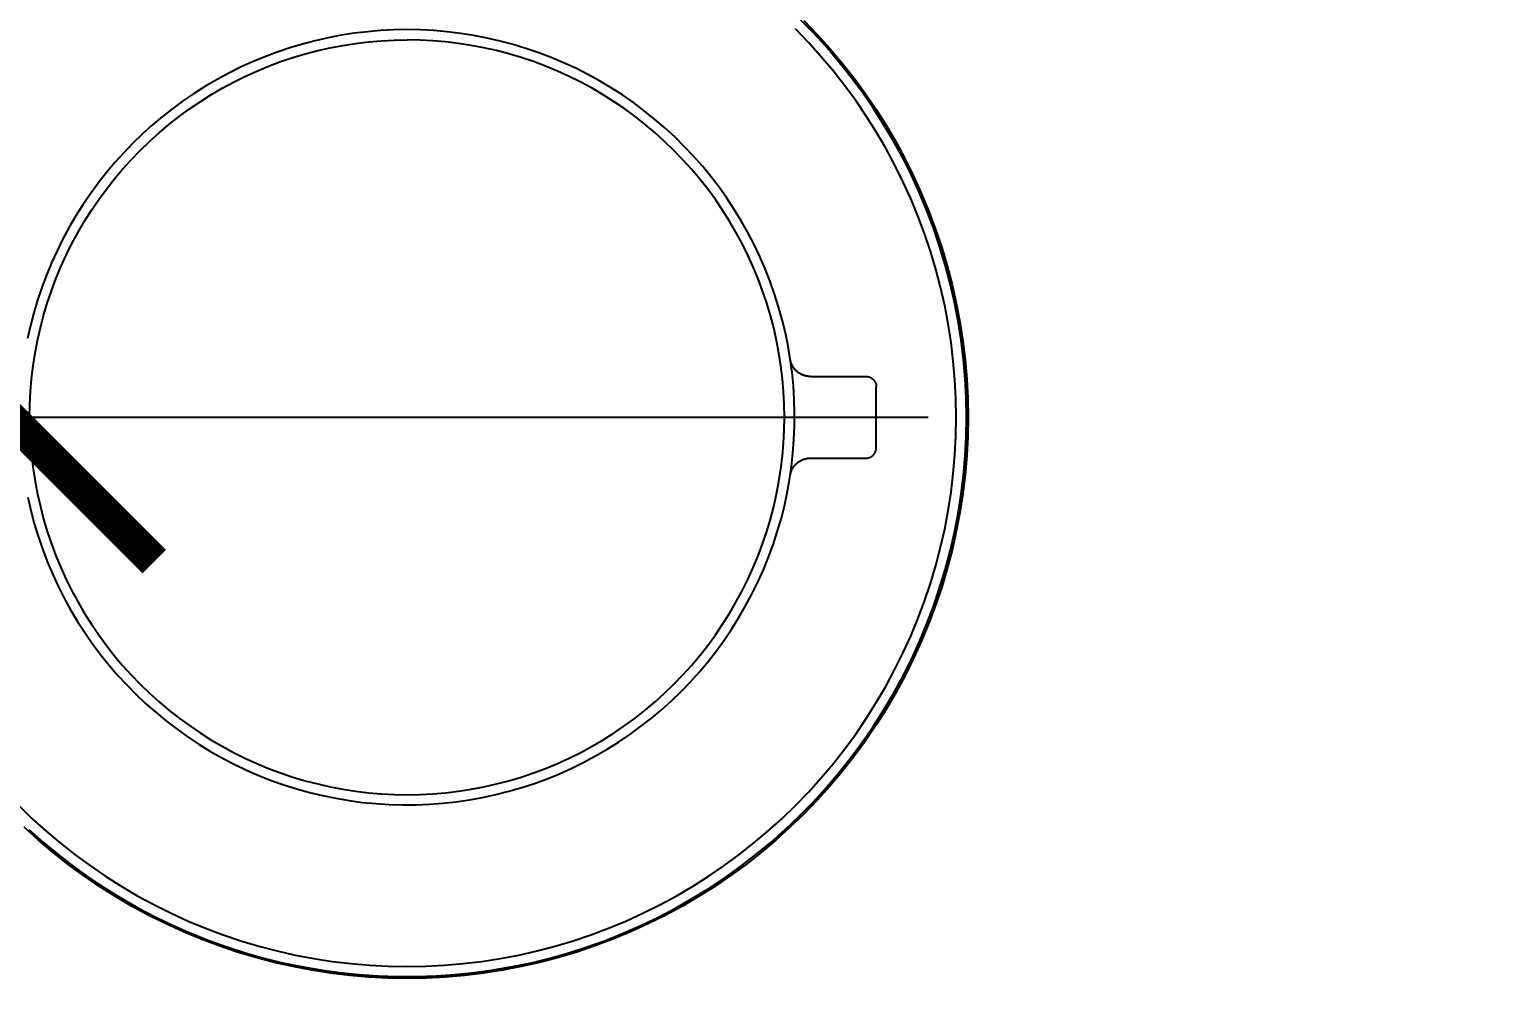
# Model space of a CAD drawing. Header units: metres. Extents: x 198 to 412, y -54 to 17.
# Drawn here: x 260.4903 to 260.5621, y 6.6057 to 6.6536 of the extents above; entities that cross this region are included whole.
import ezdxf

# ---------------------------------------------------------------- set-up
doc = ezdxf.new("R2010")
doc.units = ezdxf.units.M
doc.header["$LTSCALE"] = 10
for name, color, linetype in [('01', 1, 'Continuous'), ('25-TXT', 2, 'Continuous'), ('TCOTA', 1, 'Continuous')]:
    doc.layers.add(name, color=color, linetype=linetype)
doc.styles.add('ARIAL', font='arial.ttf')
doc.dimstyles.new('ST-COTA-25', dxfattribs={"dimscale": 0.25, "dimtxt": 0.18, "dimasz": 0.1, "dimexe": 0.18, "dimexo": 0.0625, "dimgap": 0.09, "dimtad": 1, "dimzin": 4, "dimdsep": 46, "dimtxsty": 'ARIAL', "dimblk1": 'COTA_N', "dimblk2": 'COTA_N', "dimsah": 1, "dimcen": 0.09, "dimclrd": 8, "dimclre": 8, "dimclrt": 1, "dimadec": 0, "dimazin": 0, "dimtfac": 1, "dimtix": 1, "dimtmove": 0, "dimatfit": 3, "dimldrblk": 'COTA_N', "dimfxl": 0.18, "dimtolj": 1, "dimtzin": 0, "dimarcsym": 0})

# ---------------------------------------------------------------- blocks, each defined once
blk = doc.blocks.new('juego de ducha california')
for p, q in [((493.353741, 11757.571309, 0), (493.353096, 11757.571231, 0)), ((493.354387, 11757.571364, 0), (493.353741, 11757.571309, 0)), ((493.355035, 11757.571397, 0), (493.354387, 11757.571364, 0)), ((493.355684, 11757.571408, 0), (493.355035, 11757.571397, 0)), ((493.356342, 11757.571397, 0), (493.355684, 11757.571408, 0)), ((493.356999, 11757.571363, 0), (493.356342, 11757.571397, 0)), ((493.357655, 11757.571306, 0), (493.356999, 11757.571363, 0)), ((493.358309, 11757.571226, 0), (493.357655, 11757.571306, 0)), ((493.375358, 11757.570782, 0), (493.374719, 11757.571443, 0)), ((493.375568, 11757.571288, 0), (493.374904, 11757.571963, 0)), ((493.375129, 11757.571854, 0), (493.375782, 11757.571178, 0)), ((493.376208, 11757.570591, 0), (493.375568, 11757.571288, 0)), ((493.350557, 11757.570704, 0), (493.349936, 11757.570518, 0)), ((493.351185, 11757.570868, 0), (493.350557, 11757.570704, 0)), ((493.351818, 11757.571011, 0), (493.351185, 11757.570868, 0)), ((493.352455, 11757.571132, 0), (493.351818, 11757.571011, 0)), ((493.35192, 11757.570521, 0), (493.35254, 11757.570639, 0)), ((493.353096, 11757.571231, 0), (493.352455, 11757.571132, 0)), ((493.35254, 11757.570639, 0), (493.353165, 11757.570736, 0)), ((493.353165, 11757.570736, 0), (493.353792, 11757.570811, 0)), ((493.353792, 11757.570811, 0), (493.354421, 11757.570865, 0)), ((493.354421, 11757.570865, 0), (493.355052, 11757.570897, 0)), ((493.355052, 11757.570897, 0), (493.355684, 11757.570908, 0)), ((493.356315, 11757.570897, 0), (493.355684, 11757.570908, 0)), ((493.356946, 11757.570865, 0), (493.356315, 11757.570897, 0)), ((493.357576, 11757.570811, 0), (493.356946, 11757.570865, 0)), ((493.358203, 11757.570736, 0), (493.357576, 11757.570811, 0)), ((493.358827, 11757.570639, 0), (493.358203, 11757.570736, 0)), ((493.358959, 11757.571124, 0), (493.358309, 11757.571226, 0)), ((493.359448, 11757.570521, 0), (493.358827, 11757.570639, 0)), ((493.359605, 11757.570999, 0), (493.358959, 11757.571124, 0)), ((493.360247, 11757.570852, 0), (493.359605, 11757.570999, 0)), ((493.360883, 11757.570683, 0), (493.360247, 11757.570852, 0)), ((493.361513, 11757.570492, 0), (493.360883, 11757.570683, 0)), ((493.375973, 11757.5701, 0), (493.375358, 11757.570782, 0)), ((493.375782, 11757.571178, 0), (493.376411, 11757.570481, 0)), ((493.376823, 11757.569872, 0), (493.376208, 11757.570591, 0)), ((493.348713, 11757.570083, 0), (493.348114, 11757.569835, 0)), ((493.349321, 11757.570311, 0), (493.348713, 11757.570083, 0)), ((493.348897, 11757.569618, 0), (493.349488, 11757.56984, 0)), ((493.349936, 11757.570518, 0), (493.349321, 11757.570311, 0)), ((493.349488, 11757.56984, 0), (493.350087, 11757.570041, 0)), ((493.350087, 11757.570041, 0), (493.350692, 11757.570222, 0)), ((493.350692, 11757.570222, 0), (493.351303, 11757.570382, 0)), ((493.351303, 11757.570382, 0), (493.35192, 11757.570521, 0)), ((493.360064, 11757.570382, 0), (493.359448, 11757.570521, 0)), ((493.360675, 11757.570222, 0), (493.360064, 11757.570382, 0)), ((493.36128, 11757.570041, 0), (493.360675, 11757.570222, 0)), ((493.361879, 11757.56984, 0), (493.36128, 11757.570041, 0)), ((493.362136, 11757.570279, 0), (493.361513, 11757.570492, 0)), ((493.36247, 11757.569618, 0), (493.361879, 11757.56984, 0)), ((493.362751, 11757.570045, 0), (493.362136, 11757.570279, 0)), ((493.363358, 11757.569789, 0), (493.362751, 11757.570045, 0)), ((493.376566, 11757.569397, 0), (493.375973, 11757.5701, 0)), ((493.376411, 11757.570481, 0), (493.377016, 11757.569763, 0)), ((493.377413, 11757.569131, 0), (493.376823, 11757.569872, 0)), ((493.346942, 11757.569278, 0), (493.346372, 11757.56897, 0)), ((493.347523, 11757.569567, 0), (493.346942, 11757.569278, 0)), ((493.348114, 11757.569835, 0), (493.347523, 11757.569567, 0)), ((493.347738, 11757.569115, 0), (493.348313, 11757.569377, 0)), ((493.348313, 11757.569377, 0), (493.348897, 11757.569618, 0)), ((493.363054, 11757.569377, 0), (493.36247, 11757.569618, 0)), ((493.363629, 11757.569115, 0), (493.363054, 11757.569377, 0)), ((493.363956, 11757.569513, 0), (493.363358, 11757.569789, 0)), ((493.364543, 11757.569216, 0), (493.363956, 11757.569513, 0)), ((493.36512, 11757.568899, 0), (493.364543, 11757.569216, 0)), ((493.377133, 11757.568674, 0), (493.376566, 11757.569397, 0)), ((493.377016, 11757.569763, 0), (493.377596, 11757.569025, 0)), ((493.377977, 11757.568371, 0), (493.377413, 11757.569131, 0)), ((493.345812, 11757.568642, 0), (493.345263, 11757.568296, 0)), ((493.346372, 11757.56897, 0), (493.345812, 11757.568642, 0)), ((493.346071, 11757.568215, 0), (493.346617, 11757.568534, 0)), ((493.346617, 11757.568534, 0), (493.347172, 11757.568834, 0)), ((493.347172, 11757.568834, 0), (493.347738, 11757.569115, 0)), ((493.364195, 11757.568834, 0), (493.363629, 11757.569115, 0)), ((493.364751, 11757.568534, 0), (493.364195, 11757.568834, 0)), ((493.365296, 11757.568215, 0), (493.364751, 11757.568534, 0)), ((493.365686, 11757.568562, 0), (493.36512, 11757.568899, 0)), ((493.366239, 11757.568206, 0), (493.365686, 11757.568562, 0)), ((493.377676, 11757.567932, 0), (493.377133, 11757.568674, 0)), ((493.377596, 11757.569025, 0), (493.37815, 11757.568267, 0)), ((493.344727, 11757.567931, 0), (493.344203, 11757.567547, 0)), ((493.345263, 11757.568296, 0), (493.344727, 11757.567931, 0)), ((493.345015, 11757.567522, 0), (493.345537, 11757.567878, 0)), ((493.345537, 11757.567878, 0), (493.346071, 11757.568215, 0)), ((493.36583, 11757.567878, 0), (493.365296, 11757.568215, 0)), ((493.366352, 11757.567522, 0), (493.36583, 11757.567878, 0)), ((493.36678, 11757.567831, 0), (493.366239, 11757.568206, 0)), ((493.367308, 11757.567437, 0), (493.36678, 11757.567831, 0)), ((493.378193, 11757.567172, 0), (493.377676, 11757.567932, 0)), ((493.378515, 11757.567592, 0), (493.377977, 11757.568371, 0)), ((493.37815, 11757.568267, 0), (493.378679, 11757.567491, 0)), ((493.343693, 11757.567147, 0), (493.343197, 11757.566729, 0)), ((493.344203, 11757.567547, 0), (493.343693, 11757.567147, 0)), ((493.344009, 11757.566759, 0), (493.344505, 11757.567149, 0)), ((493.344505, 11757.567149, 0), (493.345015, 11757.567522, 0)), ((493.366862, 11757.567149, 0), (493.366352, 11757.567522, 0)), ((493.367359, 11757.566759, 0), (493.366862, 11757.567149, 0)), ((493.367822, 11757.567025, 0), (493.367308, 11757.567437, 0)), ((493.368321, 11757.566596, 0), (493.367822, 11757.567025, 0)), ((493.378684, 11757.566395, 0), (493.378193, 11757.567172, 0)), ((493.379026, 11757.566795, 0), (493.378515, 11757.567592, 0)), ((493.378679, 11757.567491, 0), (493.37918, 11757.566697, 0)), ((493.342715, 11757.566294, 0), (493.342249, 11757.565843, 0)), ((493.343197, 11757.566729, 0), (493.342715, 11757.566294, 0)), ((493.343056, 11757.565929, 0), (493.343525, 11757.566352, 0)), ((493.343525, 11757.566352, 0), (493.344009, 11757.566759, 0)), ((493.367842, 11757.566352, 0), (493.367359, 11757.566759, 0)), ((493.368311, 11757.565929, 0), (493.367842, 11757.566352, 0)), ((493.368805, 11757.56615, 0), (493.368321, 11757.566596, 0)), ((493.379148, 11757.565602, 0), (493.378684, 11757.566395, 0)), ((493.379508, 11757.565981, 0), (493.379026, 11757.566795, 0)), ((493.37918, 11757.566697, 0), (493.379654, 11757.565886, 0)), ((493.342249, 11757.565843, 0), (493.341798, 11757.565377, 0)), ((493.342602, 11757.56549, 0), (493.343056, 11757.565929, 0)), ((493.368765, 11757.56549, 0), (493.368311, 11757.565929, 0)), ((493.369273, 11757.565687, 0), (493.368805, 11757.56615, 0)), ((493.369725, 11757.565208, 0), (493.369273, 11757.565687, 0)), ((493.379585, 11757.564793, 0), (493.379148, 11757.565602, 0)), ((493.379963, 11757.565151, 0), (493.379508, 11757.565981, 0)), ((493.379654, 11757.565886, 0), (493.3801, 11757.56506, 0)), ((493.341363, 11757.564895, 0), (493.340945, 11757.564399, 0)), ((493.341798, 11757.565377, 0), (493.341363, 11757.564895, 0)), ((493.34174, 11757.564566, 0), (493.342163, 11757.565035, 0)), ((493.342163, 11757.565035, 0), (493.342602, 11757.56549, 0)), ((493.369204, 11757.565035, 0), (493.368765, 11757.56549, 0)), ((493.369627, 11757.564566, 0), (493.369204, 11757.565035, 0)), ((493.37016, 11757.564714, 0), (493.369725, 11757.565208, 0)), ((493.380388, 11757.564305, 0), (493.379963, 11757.565151, 0)), ((493.3801, 11757.56506, 0), (493.380518, 11757.564219, 0)), ((493.340945, 11757.564399, 0), (493.340544, 11757.563889, 0)), ((493.341333, 11757.564083, 0), (493.34174, 11757.564566, 0)), ((493.370034, 11757.564083, 0), (493.369627, 11757.564566, 0)), ((493.370577, 11757.564205, 0), (493.37016, 11757.564714, 0)), ((493.370977, 11757.563682, 0), (493.370577, 11757.564205, 0)), ((493.379994, 11757.56397, 0), (493.379585, 11757.564793, 0)), ((493.380784, 11757.563445, 0), (493.380388, 11757.564305, 0)), ((493.380518, 11757.564219, 0), (493.380907, 11757.563364, 0)), ((493.340544, 11757.563889, 0), (493.340161, 11757.563365, 0)), ((493.34057, 11757.563077, 0), (493.340943, 11757.563587, 0)), ((493.340943, 11757.563587, 0), (493.341333, 11757.564083, 0)), ((493.370425, 11757.563587, 0), (493.370034, 11757.564083, 0)), ((493.370798, 11757.563077, 0), (493.370425, 11757.563587, 0)), ((493.371359, 11757.563146, 0), (493.370977, 11757.563682, 0)), ((493.380375, 11757.563133, 0), (493.379994, 11757.56397, 0)), ((493.38115, 11757.562572, 0), (493.380784, 11757.563445, 0)), ((493.339796, 11757.562829, 0), (493.33945, 11757.56228, 0)), ((493.340161, 11757.563365, 0), (493.339796, 11757.562829, 0)), ((493.340214, 11757.562554, 0), (493.34057, 11757.563077, 0)), ((493.371153, 11757.562554, 0), (493.370798, 11757.563077, 0)), ((493.371721, 11757.562596, 0), (493.371359, 11757.563146, 0)), ((493.380726, 11757.562284, 0), (493.380375, 11757.563133, 0)), ((493.380907, 11757.563364, 0), (493.381266, 11757.562497, 0)), ((493.33945, 11757.56228, 0), (493.339122, 11757.56172, 0)), ((493.339558, 11757.561475, 0), (493.339877, 11757.56202, 0)), ((493.339877, 11757.56202, 0), (493.340214, 11757.562554, 0)), ((493.37149, 11757.56202, 0), (493.371153, 11757.562554, 0)), ((493.371809, 11757.561475, 0), (493.37149, 11757.56202, 0)), ((493.372064, 11757.562035, 0), (493.371721, 11757.562596, 0)), ((493.372388, 11757.561461, 0), (493.372064, 11757.562035, 0)), ((493.381049, 11757.561423, 0), (493.380726, 11757.562284, 0)), ((493.381485, 11757.561687, 0), (493.38115, 11757.562572, 0)), ((493.381266, 11757.562497, 0), (493.381596, 11757.561617, 0)), ((493.339122, 11757.56172, 0), (493.338814, 11757.561149, 0)), ((493.339258, 11757.560919, 0), (493.339558, 11757.561475, 0)), ((493.37211, 11757.560919, 0), (493.371809, 11757.561475, 0)), ((493.372692, 11757.560877, 0), (493.372388, 11757.561461, 0)), ((493.381342, 11757.560552, 0), (493.381049, 11757.561423, 0)), ((493.38179, 11757.560791, 0), (493.381485, 11757.561687, 0)), ((493.381596, 11757.561617, 0), (493.381895, 11757.560727, 0)), ((493.338525, 11757.560568, 0), (493.338257, 11757.559978, 0)), ((493.338814, 11757.561149, 0), (493.338525, 11757.560568, 0)), ((493.338977, 11757.560354, 0), (493.339258, 11757.560919, 0)), ((493.372391, 11757.560354, 0), (493.37211, 11757.560919, 0)), ((493.372975, 11757.560283, 0), (493.372692, 11757.560877, 0)), ((493.381605, 11757.559671, 0), (493.381342, 11757.560552, 0)), ((493.382064, 11757.559885, 0), (493.38179, 11757.560791, 0)), ((493.381895, 11757.560727, 0), (493.382164, 11757.559828, 0)), ((493.338257, 11757.559978, 0), (493.338008, 11757.559378, 0)), ((493.338715, 11757.559779, 0), (493.338977, 11757.560354, 0)), ((493.372652, 11757.559779, 0), (493.372391, 11757.560354, 0)), ((493.373237, 11757.559679, 0), (493.372975, 11757.560283, 0)), ((493.382307, 11757.55897, 0), (493.382064, 11757.559885, 0)), ((493.382164, 11757.559828, 0), (493.382402, 11757.558919, 0)), ((493.338008, 11757.559378, 0), (493.337781, 11757.558771, 0)), ((493.338252, 11757.558603, 0), (493.338473, 11757.559195, 0)), ((493.338473, 11757.559195, 0), (493.338715, 11757.559779, 0)), ((493.372894, 11757.559195, 0), (493.372652, 11757.559779, 0)), ((493.373115, 11757.558603, 0), (493.372894, 11757.559195, 0)), ((493.373479, 11757.559067, 0), (493.373237, 11757.559679, 0)), ((493.373699, 11757.558446, 0), (493.373479, 11757.559067, 0)), ((493.381838, 11757.558782, 0), (493.381605, 11757.559671, 0)), ((493.337781, 11757.558771, 0), (493.337574, 11757.558156, 0)), ((493.33805, 11757.558005, 0), (493.338252, 11757.558603, 0)), ((493.373317, 11757.558005, 0), (493.373115, 11757.558603, 0)), ((493.373897, 11757.557818, 0), (493.373699, 11757.558446, 0)), ((493.38204, 11757.557885, 0), (493.381838, 11757.558782, 0)), ((493.382517, 11757.558047, 0), (493.382307, 11757.55897, 0)), ((493.382402, 11757.558919, 0), (493.382608, 11757.558003, 0)), ((493.337574, 11757.558156, 0), (493.337388, 11757.557534, 0)), ((493.33787, 11757.557399, 0), (493.33805, 11757.558005, 0)), ((493.373498, 11757.557399, 0), (493.373317, 11757.558005, 0)), ((493.374074, 11757.557184, 0), (493.373897, 11757.557818, 0)), ((493.382212, 11757.556982, 0), (493.38204, 11757.557885, 0)), ((493.382696, 11757.557118, 0), (493.382517, 11757.558047, 0)), ((493.382608, 11757.558003, 0), (493.382784, 11757.557081, 0)), ((493.337224, 11757.556907, 0), (493.337081, 11757.556274, 0)), ((493.337388, 11757.557534, 0), (493.337224, 11757.556907, 0)), ((493.33771, 11757.556788, 0), (493.33787, 11757.557399, 0)), ((493.373658, 11757.556788, 0), (493.373498, 11757.557399, 0)), ((493.374228, 11757.556544, 0), (493.374074, 11757.557184, 0)), ((493.382353, 11757.556074, 0), (493.382212, 11757.556982, 0)), ((493.382842, 11757.556183, 0), (493.382696, 11757.557118, 0)), ((493.382784, 11757.557081, 0), (493.382928, 11757.556153, 0)), ((493.337571, 11757.556172, 0), (493.33771, 11757.556788, 0)), ((493.373797, 11757.556172, 0), (493.373658, 11757.556788, 0)), ((493.37436, 11757.555899, 0), (493.374228, 11757.556544, 0)), ((493.337356, 11757.554927, 0), (493.337453, 11757.555551, 0)), ((493.337453, 11757.555551, 0), (493.337571, 11757.556172, 0)), ((493.373915, 11757.555551, 0), (493.373797, 11757.556172, 0)), ((493.374011, 11757.554927, 0), (493.373915, 11757.555551, 0)), ((493.37447, 11757.55525, 0), (493.37436, 11757.555899, 0)), ((493.382462, 11757.555161, 0), (493.382353, 11757.556074, 0)), ((493.382956, 11757.555243, 0), (493.382842, 11757.556183, 0)), ((493.382928, 11757.556153, 0), (493.383039, 11757.55522, 0)), ((493.337281, 11757.5543, 0), (493.337356, 11757.554927, 0)), ((493.374087, 11757.5543, 0), (493.374011, 11757.554927, 0)), ((493.374557, 11757.554598, 0), (493.37447, 11757.55525, 0)), ((493.374483, 11757.555184, 0), (493.374476, 11757.555218, 0)), ((493.374491, 11757.555151, 0), (493.374483, 11757.555184, 0)), ((493.374501, 11757.555117, 0), (493.374491, 11757.555151, 0)), ((493.374511, 11757.555085, 0), (493.374501, 11757.555117, 0)), ((493.374523, 11757.555052, 0), (493.374511, 11757.555085, 0)), ((493.374536, 11757.55502, 0), (493.374523, 11757.555052, 0)), ((493.37455, 11757.554989, 0), (493.374536, 11757.55502, 0)), ((493.374565, 11757.554958, 0), (493.37455, 11757.554989, 0)), ((493.374581, 11757.554927, 0), (493.374565, 11757.554958, 0)), ((493.374598, 11757.554897, 0), (493.374581, 11757.554927, 0)), ((493.374616, 11757.554868, 0), (493.374598, 11757.554897, 0)), ((493.374635, 11757.554839, 0), (493.374616, 11757.554868, 0)), ((493.374655, 11757.554811, 0), (493.374635, 11757.554839, 0)), ((493.374676, 11757.554784, 0), (493.374655, 11757.554811, 0)), ((493.374698, 11757.554757, 0), (493.374676, 11757.554784, 0)), ((493.374721, 11757.554731, 0), (493.374698, 11757.554757, 0)), ((493.382541, 11757.554245, 0), (493.382462, 11757.555161, 0)), ((493.383038, 11757.5543, 0), (493.382956, 11757.555243, 0)), ((493.383039, 11757.55522, 0), (493.38312, 11757.554285, 0)), ((493.337227, 11757.553671, 0), (493.337281, 11757.5543, 0)), ((493.374141, 11757.553671, 0), (493.374087, 11757.5543, 0)), ((493.374622, 11757.553943, 0), (493.374557, 11757.554598, 0)), ((493.374745, 11757.554706, 0), (493.374721, 11757.554731, 0)), ((493.374769, 11757.554682, 0), (493.374745, 11757.554706, 0)), ((493.374795, 11757.554659, 0), (493.374769, 11757.554682, 0)), ((493.374821, 11757.554637, 0), (493.374795, 11757.554659, 0)), ((493.374848, 11757.554615, 0), (493.374821, 11757.554637, 0)), ((493.374876, 11757.554595, 0), (493.374848, 11757.554615, 0)), ((493.374904, 11757.554575, 0), (493.374876, 11757.554595, 0)), ((493.374933, 11757.554557, 0), (493.374904, 11757.554575, 0)), ((493.374963, 11757.554539, 0), (493.374933, 11757.554557, 0)), ((493.374993, 11757.554522, 0), (493.374963, 11757.554539, 0)), ((493.375024, 11757.554507, 0), (493.374993, 11757.554522, 0)), ((493.375055, 11757.554493, 0), (493.375024, 11757.554507, 0)), ((493.375087, 11757.554479, 0), (493.375055, 11757.554493, 0)), ((493.375119, 11757.554467, 0), (493.375087, 11757.554479, 0)), ((493.375152, 11757.554456, 0), (493.375119, 11757.554467, 0)), ((493.375185, 11757.554446, 0), (493.375152, 11757.554456, 0)), ((493.375218, 11757.554437, 0), (493.375185, 11757.554446, 0)), ((493.375252, 11757.554429, 0), (493.375218, 11757.554437, 0)), ((493.375286, 11757.554423, 0), (493.375252, 11757.554429, 0)), ((493.37532, 11757.554418, 0), (493.375286, 11757.554423, 0)), ((493.375354, 11757.554413, 0), (493.37532, 11757.554418, 0)), ((493.375388, 11757.554411, 0), (493.375354, 11757.554413, 0)), ((493.375423, 11757.554409, 0), (493.375388, 11757.554411, 0)), ((493.375457, 11757.554408, 0), (493.375423, 11757.554409, 0)), ((493.375457, 11757.554408, 0), (493.378184, 11757.554408, 0)), ((493.378184, 11757.554408, 0), (493.378201, 11757.554408, 0)), ((493.378201, 11757.554408, 0), (493.378218, 11757.554407, 0)), ((493.378218, 11757.554407, 0), (493.378235, 11757.554406, 0)), ((493.378235, 11757.554406, 0), (493.378252, 11757.554403, 0)), ((493.378252, 11757.554403, 0), (493.378269, 11757.554401, 0)), ((493.378269, 11757.554401, 0), (493.378285, 11757.554398, 0)), ((493.378285, 11757.554398, 0), (493.378302, 11757.554394, 0)), ((493.378302, 11757.554394, 0), (493.378319, 11757.55439, 0)), ((493.378319, 11757.55439, 0), (493.378335, 11757.554385, 0)), ((493.378335, 11757.554385, 0), (493.378351, 11757.554379, 0)), ((493.378351, 11757.554379, 0), (493.378367, 11757.554373, 0)), ((493.378367, 11757.554373, 0), (493.378383, 11757.554367, 0)), ((493.378383, 11757.554367, 0), (493.378398, 11757.55436, 0)), ((493.378398, 11757.55436, 0), (493.378414, 11757.554352, 0)), ((493.378414, 11757.554352, 0), (493.378429, 11757.554344, 0)), ((493.378429, 11757.554344, 0), (493.378443, 11757.554335, 0)), ((493.378443, 11757.554335, 0), (493.378458, 11757.554326, 0)), ((493.378458, 11757.554326, 0), (493.378472, 11757.554317, 0)), ((493.378472, 11757.554317, 0), (493.378486, 11757.554307, 0)), ((493.378486, 11757.554307, 0), (493.378499, 11757.554296, 0)), ((493.378499, 11757.554296, 0), (493.378512, 11757.554285, 0)), ((493.378512, 11757.554285, 0), (493.378525, 11757.554274, 0)), ((493.378525, 11757.554274, 0), (493.378537, 11757.554262, 0)), ((493.378537, 11757.554262, 0), (493.378549, 11757.554249, 0)), ((493.378549, 11757.554249, 0), (493.37856, 11757.554237, 0)), ((493.37856, 11757.554237, 0), (493.378571, 11757.554224, 0)), ((493.378571, 11757.554224, 0), (493.378582, 11757.55421, 0)), ((493.378582, 11757.55421, 0), (493.378592, 11757.554196, 0)), ((493.378592, 11757.554196, 0), (493.378602, 11757.554182, 0)), ((493.378602, 11757.554182, 0), (493.378611, 11757.554168, 0)), ((493.378611, 11757.554168, 0), (493.378619, 11757.554153, 0)), ((493.378619, 11757.554153, 0), (493.378628, 11757.554138, 0)), ((493.378628, 11757.554138, 0), (493.378635, 11757.554123, 0)), ((493.378635, 11757.554123, 0), (493.378642, 11757.554107, 0)), ((493.378642, 11757.554107, 0), (493.378649, 11757.554092, 0)), ((493.378649, 11757.554092, 0), (493.378655, 11757.554076, 0)), ((493.378655, 11757.554076, 0), (493.37866, 11757.554059, 0)), ((493.37866, 11757.554059, 0), (493.378665, 11757.554043, 0)), ((493.378665, 11757.554043, 0), (493.378669, 11757.554027, 0)), ((493.382588, 11757.553327, 0), (493.382541, 11757.554245, 0)), ((493.383087, 11757.553355, 0), (493.383038, 11757.5543, 0)), ((493.38312, 11757.554285, 0), (493.383168, 11757.553347, 0)), ((493.337194, 11757.55304, 0), (493.337227, 11757.553671, 0)), ((493.374173, 11757.55304, 0), (493.374141, 11757.553671, 0)), ((493.374663, 11757.553286, 0), (493.374622, 11757.553943, 0)), ((493.378669, 11757.554027, 0), (493.378673, 11757.55401, 0)), ((493.378673, 11757.55401, 0), (493.378676, 11757.553993, 0)), ((493.378676, 11757.553993, 0), (493.378679, 11757.553976, 0)), ((493.378679, 11757.553976, 0), (493.378681, 11757.553959, 0)), ((493.378681, 11757.553959, 0), (493.378682, 11757.553942, 0)), ((493.378682, 11757.553942, 0), (493.378683, 11757.553925, 0)), ((493.378683, 11757.553925, 0), (493.378684, 11757.553908, 0)), ((493.378684, 11757.550908, 0), (493.378684, 11757.553908, 0)), ((493.382603, 11757.552408, 0), (493.382588, 11757.553327, 0)), ((493.383103, 11757.552408, 0), (493.383087, 11757.553355, 0)), ((493.383168, 11757.553347, 0), (493.383184, 11757.552408, 0)), ((493.337184, 11757.552408, 0), (493.337194, 11757.55304, 0)), ((493.374184, 11757.552408, 0), (493.374173, 11757.55304, 0)), ((493.374682, 11757.552628, 0), (493.374663, 11757.553286, 0)), ((493.374679, 11757.551969, 0), (493.374682, 11757.552628, 0)), ((493.337184, 11757.552408, 0), (493.337194, 11757.551777, 0)), ((493.374173, 11757.551777, 0), (493.374184, 11757.552408, 0)), ((493.374652, 11757.551311, 0), (493.374679, 11757.551969, 0)), ((493.382588, 11757.551489, 0), (493.382603, 11757.552408, 0)), ((493.383087, 11757.551462, 0), (493.383103, 11757.552408, 0)), ((493.383103, 11757.552408, 0), (493.383184, 11757.552408, 0)), ((493.383184, 11757.552408, 0), (493.383168, 11757.551469, 0)), ((493.337194, 11757.551777, 0), (493.337227, 11757.551146, 0)), ((493.374141, 11757.551146, 0), (493.374173, 11757.551777, 0)), ((493.374603, 11757.550655, 0), (493.374652, 11757.551311, 0)), ((493.382541, 11757.550571, 0), (493.382588, 11757.551489, 0)), ((493.383038, 11757.550516, 0), (493.383087, 11757.551462, 0)), ((493.383168, 11757.551469, 0), (493.38312, 11757.550531, 0)), ((493.337227, 11757.551146, 0), (493.337281, 11757.550516, 0)), ((493.337281, 11757.550516, 0), (493.337356, 11757.549889, 0)), ((493.374011, 11757.549889, 0), (493.374087, 11757.550516, 0)), ((493.374087, 11757.550516, 0), (493.374141, 11757.551146, 0)), ((493.37453, 11757.550001, 0), (493.374603, 11757.550655, 0)), ((493.378351, 11757.550437, 0), (493.378367, 11757.550443, 0)), ((493.378367, 11757.550443, 0), (493.378383, 11757.55045, 0)), ((493.378383, 11757.55045, 0), (493.378398, 11757.550457, 0)), ((493.378398, 11757.550457, 0), (493.378414, 11757.550464, 0)), ((493.378414, 11757.550464, 0), (493.378429, 11757.550472, 0)), ((493.378429, 11757.550472, 0), (493.378443, 11757.550481, 0)), ((493.378443, 11757.550481, 0), (493.378458, 11757.55049, 0)), ((493.378458, 11757.55049, 0), (493.378472, 11757.5505, 0)), ((493.378472, 11757.5505, 0), (493.378486, 11757.55051, 0)), ((493.378486, 11757.55051, 0), (493.378499, 11757.55052, 0)), ((493.378499, 11757.55052, 0), (493.378512, 11757.550531, 0)), ((493.378512, 11757.550531, 0), (493.378525, 11757.550543, 0)), ((493.378525, 11757.550543, 0), (493.378537, 11757.550555, 0)), ((493.378537, 11757.550555, 0), (493.378549, 11757.550567, 0)), ((493.378549, 11757.550567, 0), (493.37856, 11757.55058, 0)), ((493.37856, 11757.55058, 0), (493.378571, 11757.550593, 0)), ((493.378571, 11757.550593, 0), (493.378582, 11757.550606, 0)), ((493.378582, 11757.550606, 0), (493.378592, 11757.55062, 0)), ((493.378592, 11757.55062, 0), (493.378602, 11757.550634, 0)), ((493.378602, 11757.550634, 0), (493.378611, 11757.550648, 0)), ((493.378611, 11757.550648, 0), (493.378619, 11757.550663, 0)), ((493.378619, 11757.550663, 0), (493.378628, 11757.550678, 0)), ((493.378628, 11757.550678, 0), (493.378635, 11757.550693, 0)), ((493.378635, 11757.550693, 0), (493.378642, 11757.550709, 0)), ((493.378642, 11757.550709, 0), (493.378649, 11757.550725, 0)), ((493.378649, 11757.550725, 0), (493.378655, 11757.550741, 0)), ((493.378655, 11757.550741, 0), (493.37866, 11757.550757, 0)), ((493.37866, 11757.550757, 0), (493.378665, 11757.550773, 0)), ((493.378665, 11757.550773, 0), (493.378669, 11757.55079, 0)), ((493.378669, 11757.55079, 0), (493.378673, 11757.550806, 0)), ((493.378673, 11757.550806, 0), (493.378676, 11757.550823, 0)), ((493.378676, 11757.550823, 0), (493.378679, 11757.55084, 0)), ((493.378679, 11757.55084, 0), (493.378681, 11757.550857, 0)), ((493.378681, 11757.550857, 0), (493.378682, 11757.550874, 0)), ((493.378682, 11757.550874, 0), (493.378683, 11757.550891, 0)), ((493.378683, 11757.550891, 0), (493.378684, 11757.550908, 0)), ((493.382462, 11757.549655, 0), (493.382541, 11757.550571, 0)), ((493.382956, 11757.549573, 0), (493.383038, 11757.550516, 0)), ((493.38312, 11757.550531, 0), (493.383039, 11757.549596, 0)), ((493.337356, 11757.549889, 0), (493.337453, 11757.549265, 0)), ((493.373915, 11757.549265, 0), (493.374011, 11757.549889, 0)), ((493.374436, 11757.549349, 0), (493.37453, 11757.550001, 0)), ((493.374501, 11757.549699, 0), (493.374511, 11757.549732, 0)), ((493.374511, 11757.549732, 0), (493.374523, 11757.549764, 0)), ((493.374523, 11757.549764, 0), (493.374536, 11757.549796, 0)), ((493.374536, 11757.549796, 0), (493.37455, 11757.549828, 0)), ((493.37455, 11757.549828, 0), (493.374565, 11757.549859, 0)), ((493.374565, 11757.549859, 0), (493.374581, 11757.549889, 0)), ((493.374581, 11757.549889, 0), (493.374598, 11757.549919, 0)), ((493.374598, 11757.549919, 0), (493.374616, 11757.549949, 0)), ((493.374616, 11757.549949, 0), (493.374635, 11757.549977, 0)), ((493.374635, 11757.549977, 0), (493.374655, 11757.550005, 0)), ((493.374655, 11757.550005, 0), (493.374676, 11757.550033, 0)), ((493.374676, 11757.550033, 0), (493.374698, 11757.550059, 0)), ((493.374698, 11757.550059, 0), (493.374721, 11757.550085, 0)), ((493.374721, 11757.550085, 0), (493.374745, 11757.55011, 0)), ((493.374745, 11757.55011, 0), (493.374769, 11757.550134, 0)), ((493.374769, 11757.550134, 0), (493.374795, 11757.550157, 0)), ((493.374795, 11757.550157, 0), (493.374821, 11757.55018, 0)), ((493.374821, 11757.55018, 0), (493.374848, 11757.550201, 0)), ((493.374848, 11757.550201, 0), (493.374876, 11757.550222, 0)), ((493.374876, 11757.550222, 0), (493.374904, 11757.550241, 0)), ((493.374904, 11757.550241, 0), (493.374933, 11757.55026, 0)), ((493.374933, 11757.55026, 0), (493.374963, 11757.550277, 0)), ((493.374963, 11757.550277, 0), (493.374993, 11757.550294, 0)), ((493.374993, 11757.550294, 0), (493.375024, 11757.550309, 0)), ((493.375024, 11757.550309, 0), (493.375055, 11757.550324, 0)), ((493.375055, 11757.550324, 0), (493.375087, 11757.550337, 0)), ((493.375087, 11757.550337, 0), (493.375119, 11757.550349, 0)), ((493.375119, 11757.550349, 0), (493.375152, 11757.55036, 0)), ((493.375152, 11757.55036, 0), (493.375185, 11757.55037, 0)), ((493.375185, 11757.55037, 0), (493.375218, 11757.550379, 0)), ((493.375218, 11757.550379, 0), (493.375252, 11757.550387, 0)), ((493.375252, 11757.550387, 0), (493.375286, 11757.550393, 0)), ((493.375286, 11757.550393, 0), (493.37532, 11757.550399, 0)), ((493.37532, 11757.550399, 0), (493.375354, 11757.550403, 0)), ((493.375354, 11757.550403, 0), (493.375388, 11757.550406, 0)), ((493.375388, 11757.550406, 0), (493.375423, 11757.550408, 0)), ((493.375423, 11757.550408, 0), (493.375457, 11757.550408, 0)), ((493.375457, 11757.550408, 0), (493.378184, 11757.550408, 0)), ((493.378184, 11757.550408, 0), (493.378201, 11757.550408, 0)), ((493.378201, 11757.550408, 0), (493.378218, 11757.550409, 0)), ((493.378218, 11757.550409, 0), (493.378235, 11757.550411, 0)), ((493.378235, 11757.550411, 0), (493.378252, 11757.550413, 0)), ((493.378252, 11757.550413, 0), (493.378269, 11757.550415, 0)), ((493.378269, 11757.550415, 0), (493.378285, 11757.550419, 0)), ((493.378285, 11757.550419, 0), (493.378302, 11757.550422, 0)), ((493.378302, 11757.550422, 0), (493.378319, 11757.550427, 0)), ((493.378319, 11757.550427, 0), (493.378335, 11757.550432, 0)), ((493.378335, 11757.550432, 0), (493.378351, 11757.550437, 0)), ((493.337453, 11757.549265, 0), (493.337571, 11757.548644, 0)), ((493.373797, 11757.548644, 0), (493.373915, 11757.549265, 0)), ((493.374319, 11757.548701, 0), (493.374436, 11757.549349, 0)), ((493.374476, 11757.549599, 0), (493.374483, 11757.549632, 0)), ((493.374483, 11757.549632, 0), (493.374491, 11757.549666, 0)), ((493.374491, 11757.549666, 0), (493.374501, 11757.549699, 0)), ((493.382353, 11757.548743, 0), (493.382462, 11757.549655, 0)), ((493.382842, 11757.548634, 0), (493.382956, 11757.549573, 0)), ((493.383039, 11757.549596, 0), (493.382928, 11757.548664, 0)), ((493.337093, 11757.548486, 0), (493.33724, 11757.547845, 0)), ((493.337571, 11757.548644, 0), (493.33771, 11757.548028, 0)), ((493.373658, 11757.548028, 0), (493.373797, 11757.548644, 0)), ((493.374179, 11757.548058, 0), (493.374319, 11757.548701, 0)), ((493.382212, 11757.547834, 0), (493.382353, 11757.548743, 0)), ((493.382696, 11757.547699, 0), (493.382842, 11757.548634, 0)), ((493.382928, 11757.548664, 0), (493.382784, 11757.547736, 0)), ((493.33724, 11757.547845, 0), (493.337409, 11757.547209, 0)), ((493.33771, 11757.548028, 0), (493.33787, 11757.547417, 0)), ((493.373498, 11757.547417, 0), (493.373658, 11757.548028, 0)), ((493.374017, 11757.54742, 0), (493.374179, 11757.548058, 0)), ((493.38204, 11757.546931, 0), (493.382212, 11757.547834, 0)), ((493.382517, 11757.546769, 0), (493.382696, 11757.547699, 0)), ((493.382784, 11757.547736, 0), (493.382608, 11757.546813, 0)), ((493.337409, 11757.547209, 0), (493.3376, 11757.546579, 0)), ((493.33787, 11757.547417, 0), (493.33805, 11757.546812, 0)), ((493.373317, 11757.546812, 0), (493.373498, 11757.547417, 0)), ((493.373833, 11757.546788, 0), (493.374017, 11757.54742, 0)), ((493.381838, 11757.546035, 0), (493.38204, 11757.546931, 0)), ((493.3376, 11757.546579, 0), (493.337813, 11757.545956, 0)), ((493.33805, 11757.546812, 0), (493.338252, 11757.546213, 0)), ((493.338252, 11757.546213, 0), (493.338473, 11757.545621, 0)), ((493.372894, 11757.545621, 0), (493.373115, 11757.546213, 0)), ((493.373115, 11757.546213, 0), (493.373317, 11757.546812, 0)), ((493.373401, 11757.545545, 0), (493.373628, 11757.546162, 0)), ((493.373628, 11757.546162, 0), (493.373833, 11757.546788, 0)), ((493.382307, 11757.545846, 0), (493.382517, 11757.546769, 0)), ((493.382608, 11757.546813, 0), (493.382402, 11757.545897, 0)), ((493.337813, 11757.545956, 0), (493.338047, 11757.54534, 0)), ((493.338473, 11757.545621, 0), (493.338715, 11757.545038, 0)), ((493.372652, 11757.545038, 0), (493.372894, 11757.545621, 0)), ((493.373152, 11757.544935, 0), (493.373401, 11757.545545, 0)), ((493.381605, 11757.545145, 0), (493.381838, 11757.546035, 0)), ((493.382064, 11757.544931, 0), (493.382307, 11757.545846, 0)), ((493.382402, 11757.545897, 0), (493.382164, 11757.544989, 0)), ((493.338047, 11757.54534, 0), (493.338303, 11757.544734, 0)), ((493.338303, 11757.544734, 0), (493.338579, 11757.544136, 0)), ((493.338715, 11757.545038, 0), (493.338977, 11757.544463, 0)), ((493.372391, 11757.544463, 0), (493.372652, 11757.545038, 0)), ((493.372883, 11757.544334, 0), (493.373152, 11757.544935, 0)), ((493.381342, 11757.544265, 0), (493.381605, 11757.545145, 0)), ((493.38179, 11757.544025, 0), (493.382064, 11757.544931, 0)), ((493.382164, 11757.544989, 0), (493.381895, 11757.544089, 0)), ((493.338579, 11757.544136, 0), (493.338876, 11757.543549, 0)), ((493.338977, 11757.544463, 0), (493.339258, 11757.543897, 0)), ((493.37211, 11757.543897, 0), (493.372391, 11757.544463, 0)), ((493.372593, 11757.543743, 0), (493.372883, 11757.544334, 0)), ((493.381049, 11757.543393, 0), (493.381342, 11757.544265, 0)), ((493.381485, 11757.543129, 0), (493.38179, 11757.544025, 0)), ((493.381895, 11757.544089, 0), (493.381596, 11757.543199, 0)), ((493.338876, 11757.543549, 0), (493.339193, 11757.542972, 0)), ((493.339258, 11757.543897, 0), (493.339558, 11757.543341, 0)), ((493.339558, 11757.543341, 0), (493.339877, 11757.542796, 0)), ((493.37149, 11757.542796, 0), (493.371809, 11757.543341, 0)), ((493.371809, 11757.543341, 0), (493.37211, 11757.543897, 0)), ((493.372282, 11757.543163, 0), (493.372593, 11757.543743, 0)), ((493.380726, 11757.542533, 0), (493.381049, 11757.543393, 0)), ((493.339193, 11757.542972, 0), (493.33953, 11757.542406, 0)), ((493.339877, 11757.542796, 0), (493.340214, 11757.542262, 0)), ((493.371153, 11757.542262, 0), (493.37149, 11757.542796, 0)), ((493.371602, 11757.542035, 0), (493.371952, 11757.542593, 0)), ((493.371952, 11757.542593, 0), (493.372282, 11757.543163, 0)), ((493.38115, 11757.542244, 0), (493.381485, 11757.543129, 0)), ((493.381596, 11757.543199, 0), (493.381266, 11757.54232, 0)), ((493.33953, 11757.542406, 0), (493.339886, 11757.541852, 0)), ((493.339886, 11757.541852, 0), (493.340261, 11757.541311, 0)), ((493.340214, 11757.542262, 0), (493.34057, 11757.54174, 0)), ((493.370798, 11757.54174, 0), (493.371153, 11757.542262, 0)), ((493.371234, 11757.54149, 0), (493.371602, 11757.542035, 0)), ((493.380375, 11757.541683, 0), (493.380726, 11757.542533, 0)), ((493.380784, 11757.541371, 0), (493.38115, 11757.542244, 0)), ((493.381266, 11757.54232, 0), (493.380907, 11757.541452, 0)), ((493.340261, 11757.541311, 0), (493.340655, 11757.540784, 0)), ((493.34057, 11757.54174, 0), (493.340943, 11757.54123, 0)), ((493.340943, 11757.54123, 0), (493.341333, 11757.540733, 0)), ((493.370034, 11757.540733, 0), (493.370425, 11757.54123, 0)), ((493.370425, 11757.54123, 0), (493.370798, 11757.54174, 0)), ((493.370846, 11757.540958, 0), (493.371234, 11757.54149, 0)), ((493.379994, 11757.540847, 0), (493.380375, 11757.541683, 0)), ((493.380388, 11757.540511, 0), (493.380784, 11757.541371, 0)), ((493.380907, 11757.541452, 0), (493.380518, 11757.540597, 0)), ((493.340655, 11757.540784, 0), (493.341066, 11757.54027, 0)), ((493.341333, 11757.540733, 0), (493.34174, 11757.54025, 0)), ((493.369627, 11757.54025, 0), (493.370034, 11757.540733, 0)), ((493.370017, 11757.539936, 0), (493.37044, 11757.54044, 0)), ((493.37044, 11757.54044, 0), (493.370846, 11757.540958, 0)), ((493.379585, 11757.540023, 0), (493.379994, 11757.540847, 0)), ((493.379963, 11757.539666, 0), (493.380388, 11757.540511, 0)), ((493.380518, 11757.540597, 0), (493.3801, 11757.539756, 0)), ((493.341066, 11757.54027, 0), (493.341496, 11757.539771, 0)), ((493.341496, 11757.539771, 0), (493.341942, 11757.539287, 0)), ((493.34174, 11757.54025, 0), (493.342163, 11757.539781, 0)), ((493.342163, 11757.539781, 0), (493.342602, 11757.539327, 0)), ((493.368765, 11757.539327, 0), (493.369204, 11757.539781, 0)), ((493.369204, 11757.539781, 0), (493.369627, 11757.54025, 0)), ((493.369576, 11757.539447, 0), (493.370017, 11757.539936, 0)), ((493.379148, 11757.539215, 0), (493.379585, 11757.540023, 0)), ((493.3801, 11757.539756, 0), (493.379654, 11757.53893, 0)), ((493.341942, 11757.539287, 0), (493.342405, 11757.538819, 0)), ((493.342602, 11757.539327, 0), (493.343056, 11757.538888, 0)), ((493.368311, 11757.538888, 0), (493.368765, 11757.539327, 0)), ((493.368645, 11757.538516, 0), (493.369119, 11757.538973, 0)), ((493.369119, 11757.538973, 0), (493.369576, 11757.539447, 0)), ((493.378684, 11757.538421, 0), (493.379148, 11757.539215, 0)), ((493.379508, 11757.538835, 0), (493.379963, 11757.539666, 0)), ((493.342405, 11757.538819, 0), (493.342883, 11757.538367, 0)), ((493.342883, 11757.538367, 0), (493.343378, 11757.537932, 0)), ((493.343056, 11757.538888, 0), (493.343525, 11757.538464, 0)), ((493.343525, 11757.538464, 0), (493.344009, 11757.538057, 0)), ((493.367359, 11757.538057, 0), (493.367842, 11757.538464, 0)), ((493.367842, 11757.538464, 0), (493.368311, 11757.538888, 0)), ((493.368156, 11757.538075, 0), (493.368645, 11757.538516, 0)), ((493.378193, 11757.537644, 0), (493.378684, 11757.538421, 0)), ((493.379026, 11757.538021, 0), (493.379508, 11757.538835, 0)), ((493.379654, 11757.53893, 0), (493.37918, 11757.53812, 0)), ((493.343378, 11757.537932, 0), (493.343886, 11757.537514, 0)), ((493.343886, 11757.537514, 0), (493.344409, 11757.537115, 0)), ((493.344009, 11757.538057, 0), (493.344505, 11757.537667, 0)), ((493.344505, 11757.537667, 0), (493.345015, 11757.537294, 0)), ((493.366352, 11757.537294, 0), (493.366862, 11757.537667, 0)), ((493.366862, 11757.537667, 0), (493.367359, 11757.538057, 0)), ((493.367134, 11757.537246, 0), (493.367652, 11757.537652, 0)), ((493.367652, 11757.537652, 0), (493.368156, 11757.538075, 0)), ((493.377676, 11757.536884, 0), (493.378193, 11757.537644, 0)), ((493.378515, 11757.537224, 0), (493.379026, 11757.538021, 0)), ((493.37918, 11757.53812, 0), (493.378679, 11757.537326, 0)), ((493.344409, 11757.537115, 0), (493.344946, 11757.536733, 0)), ((493.345015, 11757.537294, 0), (493.345537, 11757.536939, 0)), ((493.345537, 11757.536939, 0), (493.346071, 11757.536601, 0)), ((493.365296, 11757.536601, 0), (493.36583, 11757.536939, 0)), ((493.36583, 11757.536939, 0), (493.366352, 11757.537294, 0)), ((493.366056, 11757.536489, 0), (493.366602, 11757.536858, 0)), ((493.366602, 11757.536858, 0), (493.367134, 11757.537246, 0)), ((493.377133, 11757.536142, 0), (493.377676, 11757.536884, 0)), ((493.377977, 11757.536445, 0), (493.378515, 11757.537224, 0)), ((493.378679, 11757.537326, 0), (493.37815, 11757.536549, 0)), ((493.344946, 11757.536733, 0), (493.345496, 11757.536371, 0)), ((493.345496, 11757.536371, 0), (493.346057, 11757.536027, 0)), ((493.346071, 11757.536601, 0), (493.346617, 11757.536282, 0)), ((493.346617, 11757.536282, 0), (493.347172, 11757.535982, 0)), ((493.364195, 11757.535982, 0), (493.364751, 11757.536282, 0)), ((493.364751, 11757.536282, 0), (493.365296, 11757.536601, 0)), ((493.364929, 11757.535809, 0), (493.365499, 11757.53614, 0)), ((493.365499, 11757.53614, 0), (493.366056, 11757.536489, 0)), ((493.376566, 11757.535419, 0), (493.377133, 11757.536142, 0)), ((493.377413, 11757.535685, 0), (493.377977, 11757.536445, 0)), ((493.37815, 11757.536549, 0), (493.377596, 11757.535792, 0)), ((493.346057, 11757.536027, 0), (493.34663, 11757.535704, 0)), ((493.34663, 11757.535704, 0), (493.347215, 11757.5354, 0)), ((493.347172, 11757.535982, 0), (493.347738, 11757.535701, 0)), ((493.347215, 11757.5354, 0), (493.347809, 11757.535117, 0)), ((493.347738, 11757.535701, 0), (493.348313, 11757.53544, 0)), ((493.348313, 11757.53544, 0), (493.348897, 11757.535198, 0)), ((493.36247, 11757.535198, 0), (493.363054, 11757.53544, 0)), ((493.363054, 11757.53544, 0), (493.363629, 11757.535701, 0)), ((493.363629, 11757.535701, 0), (493.364195, 11757.535982, 0)), ((493.363758, 11757.535209, 0), (493.364349, 11757.535499, 0)), ((493.364349, 11757.535499, 0), (493.364929, 11757.535809, 0)), ((493.375973, 11757.534716, 0), (493.376566, 11757.535419, 0)), ((493.376823, 11757.534945, 0), (493.377413, 11757.535685, 0)), ((493.377596, 11757.535792, 0), (493.377016, 11757.535053, 0)), ((493.347809, 11757.535117, 0), (493.348413, 11757.534854, 0)), ((493.348413, 11757.534854, 0), (493.349025, 11757.534613, 0)), ((493.348897, 11757.535198, 0), (493.349488, 11757.534976, 0)), ((493.349488, 11757.534976, 0), (493.350087, 11757.534775, 0)), ((493.350087, 11757.534775, 0), (493.350692, 11757.534594, 0)), ((493.360675, 11757.534594, 0), (493.36128, 11757.534775, 0)), ((493.36128, 11757.534775, 0), (493.361879, 11757.534976, 0)), ((493.361879, 11757.534976, 0), (493.36247, 11757.535198, 0)), ((493.361929, 11757.534464, 0), (493.362547, 11757.534691, 0)), ((493.362547, 11757.534691, 0), (493.363157, 11757.53494, 0)), ((493.363157, 11757.53494, 0), (493.363758, 11757.535209, 0)), ((493.375358, 11757.534034, 0), (493.375973, 11757.534716, 0)), ((493.376208, 11757.534226, 0), (493.376823, 11757.534945, 0)), ((493.377016, 11757.535053, 0), (493.376411, 11757.534335, 0)), ((493.349025, 11757.534613, 0), (493.349646, 11757.534393, 0)), ((493.349646, 11757.534393, 0), (493.350273, 11757.534195, 0)), ((493.350273, 11757.534195, 0), (493.350908, 11757.534018, 0)), ((493.350692, 11757.534594, 0), (493.351303, 11757.534434, 0)), ((493.350908, 11757.534018, 0), (493.351547, 11757.533864, 0)), ((493.351303, 11757.534434, 0), (493.35192, 11757.534295, 0)), ((493.35192, 11757.534295, 0), (493.35254, 11757.534177, 0)), ((493.35254, 11757.534177, 0), (493.353165, 11757.53408, 0)), ((493.353165, 11757.53408, 0), (493.353792, 11757.534005, 0)), ((493.353792, 11757.534005, 0), (493.354421, 11757.533951, 0)), ((493.354421, 11757.533951, 0), (493.355052, 11757.533919, 0)), ((493.356315, 11757.533919, 0), (493.356946, 11757.533951, 0)), ((493.356946, 11757.533951, 0), (493.357576, 11757.534005, 0)), ((493.357576, 11757.534005, 0), (493.358203, 11757.53408, 0)), ((493.358203, 11757.53408, 0), (493.358827, 11757.534177, 0)), ((493.358827, 11757.534177, 0), (493.359448, 11757.534295, 0)), ((493.359448, 11757.534295, 0), (493.360064, 11757.534434, 0)), ((493.360034, 11757.533913, 0), (493.360672, 11757.534075, 0)), ((493.360064, 11757.534434, 0), (493.360675, 11757.534594, 0)), ((493.360672, 11757.534075, 0), (493.361304, 11757.534258, 0)), ((493.361304, 11757.534258, 0), (493.361929, 11757.534464, 0)), ((493.374719, 11757.533373, 0), (493.375358, 11757.534034, 0)), ((493.375568, 11757.533528, 0), (493.376208, 11757.534226, 0)), ((493.376411, 11757.534335, 0), (493.375782, 11757.533638, 0)), ((493.336649, 11757.533373, 0), (493.33731, 11757.532734, 0)), ((493.351547, 11757.533864, 0), (493.352192, 11757.533732, 0)), ((493.352192, 11757.533732, 0), (493.352842, 11757.533622, 0)), ((493.352842, 11757.533622, 0), (493.353494, 11757.533535, 0)), ((493.353494, 11757.533535, 0), (493.354149, 11757.53347, 0)), ((493.354149, 11757.53347, 0), (493.354806, 11757.533428, 0)), ((493.354806, 11757.533428, 0), (493.355464, 11757.533409, 0)), ((493.355052, 11757.533919, 0), (493.355684, 11757.533908, 0)), ((493.355464, 11757.533409, 0), (493.356122, 11757.533413, 0)), ((493.355684, 11757.533908, 0), (493.356315, 11757.533919, 0)), ((493.356122, 11757.533413, 0), (493.35678, 11757.53344, 0)), ((493.35678, 11757.53344, 0), (493.357437, 11757.533489, 0)), ((493.357437, 11757.533489, 0), (493.358091, 11757.533561, 0)), ((493.358091, 11757.533561, 0), (493.358743, 11757.533656, 0)), ((493.358743, 11757.533656, 0), (493.35939, 11757.533773, 0)), ((493.35939, 11757.533773, 0), (493.360034, 11757.533913, 0)), ((493.374058, 11757.532734, 0), (493.374719, 11757.533373, 0)), ((493.374904, 11757.532853, 0), (493.375568, 11757.533528, 0)), ((493.375782, 11757.533638, 0), (493.375129, 11757.532963, 0)), ((493.33731, 11757.532734, 0), (493.337992, 11757.532118, 0)), ((493.373375, 11757.532118, 0), (493.374058, 11757.532734, 0)), ((493.374218, 11757.532201, 0), (493.374904, 11757.532853, 0)), ((493.375129, 11757.532963, 0), (493.374454, 11757.53231, 0)), ((493.337611, 11757.531681, 0), (493.336913, 11757.53231, 0)), ((493.337149, 11757.532201, 0), (493.337858, 11757.531573, 0)), ((493.337992, 11757.532118, 0), (493.338695, 11757.531526, 0)), ((493.372672, 11757.531526, 0), (493.373375, 11757.532118, 0)), ((493.373509, 11757.531573, 0), (493.374218, 11757.532201, 0)), ((493.374454, 11757.53231, 0), (493.373757, 11757.531681, 0)), ((493.338329, 11757.531076, 0), (493.337611, 11757.531681, 0)), ((493.337858, 11757.531573, 0), (493.338588, 11757.530971, 0)), ((493.339067, 11757.530496, 0), (493.338329, 11757.531076, 0)), ((493.338695, 11757.531526, 0), (493.339418, 11757.530958, 0)), ((493.371949, 11757.530958, 0), (493.372672, 11757.531526, 0)), ((493.373039, 11757.531076, 0), (493.3723, 11757.530496, 0)), ((493.37278, 11757.530971, 0), (493.373509, 11757.531573, 0)), ((493.373757, 11757.531681, 0), (493.373039, 11757.531076, 0)), ((493.338588, 11757.530971, 0), (493.339338, 11757.530393, 0)), ((493.339825, 11757.529941, 0), (493.339067, 11757.530496, 0)), ((493.339338, 11757.530393, 0), (493.340107, 11757.529842, 0)), ((493.339418, 11757.530958, 0), (493.34016, 11757.530416, 0)), ((493.34016, 11757.530416, 0), (493.340919, 11757.529898, 0)), ((493.370448, 11757.529898, 0), (493.371208, 11757.530416, 0)), ((493.371208, 11757.530416, 0), (493.371949, 11757.530958, 0)), ((493.37126, 11757.529842, 0), (493.372029, 11757.530393, 0)), ((493.3723, 11757.530496, 0), (493.371542, 11757.529941, 0)), ((493.372029, 11757.530393, 0), (493.37278, 11757.530971, 0)), ((493.340601, 11757.529413, 0), (493.339825, 11757.529941, 0)), ((493.340107, 11757.529842, 0), (493.340896, 11757.529318, 0)), ((493.340919, 11757.529898, 0), (493.341697, 11757.529407, 0)), ((493.369671, 11757.529407, 0), (493.370448, 11757.529898, 0)), ((493.370472, 11757.529318, 0), (493.37126, 11757.529842, 0)), ((493.371542, 11757.529941, 0), (493.370766, 11757.529413, 0)), ((493.341395, 11757.528912, 0), (493.340601, 11757.529413, 0)), ((493.340896, 11757.529318, 0), (493.341701, 11757.528821, 0)), ((493.342206, 11757.528437, 0), (493.341395, 11757.528912, 0)), ((493.341697, 11757.529407, 0), (493.34249, 11757.528943, 0)), ((493.34249, 11757.528943, 0), (493.343299, 11757.528507, 0)), ((493.368068, 11757.528507, 0), (493.368877, 11757.528943, 0)), ((493.368877, 11757.528943, 0), (493.369671, 11757.529407, 0)), ((493.369972, 11757.528912, 0), (493.369162, 11757.528437, 0)), ((493.369666, 11757.528821, 0), (493.370472, 11757.529318, 0)), ((493.370766, 11757.529413, 0), (493.369972, 11757.528912, 0)), ((493.341701, 11757.528821, 0), (493.342524, 11757.528353, 0)), ((493.343032, 11757.527991, 0), (493.342206, 11757.528437, 0)), ((493.342524, 11757.528353, 0), (493.343362, 11757.527913, 0)), ((493.343299, 11757.528507, 0), (493.344122, 11757.528098, 0)), ((493.367245, 11757.528098, 0), (493.368068, 11757.528507, 0)), ((493.368005, 11757.527913, 0), (493.368843, 11757.528353, 0)), ((493.369162, 11757.528437, 0), (493.368335, 11757.527991, 0)), ((493.368843, 11757.528353, 0), (493.369666, 11757.528821, 0)), ((493.343873, 11757.527574, 0), (493.343032, 11757.527991, 0)), ((493.343362, 11757.527913, 0), (493.344215, 11757.527502, 0)), ((493.344728, 11757.527185, 0), (493.343873, 11757.527574, 0)), ((493.344122, 11757.528098, 0), (493.344959, 11757.527717, 0)), ((493.344215, 11757.527502, 0), (493.345081, 11757.527121, 0)), ((493.344959, 11757.527717, 0), (493.345808, 11757.527365, 0)), ((493.365559, 11757.527365, 0), (493.366408, 11757.527717, 0)), ((493.366286, 11757.527121, 0), (493.367152, 11757.527502, 0)), ((493.366408, 11757.527717, 0), (493.367245, 11757.528098, 0)), ((493.367494, 11757.527574, 0), (493.36664, 11757.527185, 0)), ((493.367152, 11757.527502, 0), (493.368005, 11757.527913, 0)), ((493.368335, 11757.527991, 0), (493.367494, 11757.527574, 0)), ((493.345595, 11757.526825, 0), (493.344728, 11757.527185, 0)), ((493.345081, 11757.527121, 0), (493.34596, 11757.52677, 0)), ((493.346474, 11757.526496, 0), (493.345595, 11757.526825, 0)), ((493.345808, 11757.527365, 0), (493.346669, 11757.527043, 0)), ((493.34596, 11757.52677, 0), (493.346851, 11757.52645, 0)), ((493.346669, 11757.527043, 0), (493.34754, 11757.52675, 0)), ((493.34754, 11757.52675, 0), (493.348421, 11757.526487, 0)), ((493.362946, 11757.526487, 0), (493.363827, 11757.52675, 0)), ((493.363827, 11757.52675, 0), (493.364698, 11757.527043, 0)), ((493.364516, 11757.52645, 0), (493.365407, 11757.52677, 0)), ((493.364698, 11757.527043, 0), (493.365559, 11757.527365, 0)), ((493.365772, 11757.526825, 0), (493.364893, 11757.526496, 0)), ((493.365407, 11757.52677, 0), (493.366286, 11757.527121, 0)), ((493.36664, 11757.527185, 0), (493.365772, 11757.526825, 0)), ((493.347364, 11757.526197, 0), (493.346474, 11757.526496, 0)), ((493.346851, 11757.52645, 0), (493.347752, 11757.526161, 0)), ((493.348264, 11757.525928, 0), (493.347364, 11757.526197, 0)), ((493.347752, 11757.526161, 0), (493.348663, 11757.525902, 0)), ((493.348421, 11757.526487, 0), (493.34931, 11757.526254, 0)), ((493.34931, 11757.526254, 0), (493.350207, 11757.526051, 0)), ((493.350207, 11757.526051, 0), (493.35111, 11757.52588, 0)), ((493.360258, 11757.52588, 0), (493.361161, 11757.526051, 0)), ((493.361161, 11757.526051, 0), (493.362057, 11757.526254, 0)), ((493.362057, 11757.526254, 0), (493.362946, 11757.526487, 0)), ((493.362704, 11757.525902, 0), (493.363615, 11757.526161, 0)), ((493.364003, 11757.526197, 0), (493.363103, 11757.525928, 0)), ((493.363615, 11757.526161, 0), (493.364516, 11757.52645, 0)), ((493.364893, 11757.526496, 0), (493.364003, 11757.526197, 0)), ((493.349173, 11757.52569, 0), (493.348264, 11757.525928, 0)), ((493.348663, 11757.525902, 0), (493.349582, 11757.525676, 0)), ((493.350089, 11757.525483, 0), (493.349173, 11757.52569, 0)), ((493.349582, 11757.525676, 0), (493.350509, 11757.525481, 0)), ((493.351011, 11757.525308, 0), (493.350089, 11757.525483, 0)), ((493.350509, 11757.525481, 0), (493.351441, 11757.525319, 0)), ((493.351939, 11757.525164, 0), (493.351011, 11757.525308, 0)), ((493.35111, 11757.52588, 0), (493.352018, 11757.525739, 0)), ((493.351441, 11757.525319, 0), (493.352379, 11757.525188, 0)), ((493.352018, 11757.525739, 0), (493.352931, 11757.52563, 0)), ((493.352931, 11757.52563, 0), (493.353847, 11757.525551, 0)), ((493.353847, 11757.525551, 0), (493.354765, 11757.525504, 0)), ((493.354765, 11757.525504, 0), (493.355684, 11757.525488, 0)), ((493.355684, 11757.525488, 0), (493.356603, 11757.525504, 0)), ((493.356603, 11757.525504, 0), (493.357521, 11757.525551, 0)), ((493.357521, 11757.525551, 0), (493.358437, 11757.52563, 0)), ((493.358437, 11757.52563, 0), (493.359349, 11757.525739, 0)), ((493.358989, 11757.525188, 0), (493.359926, 11757.525319, 0)), ((493.359349, 11757.525739, 0), (493.360258, 11757.52588, 0)), ((493.360356, 11757.525308, 0), (493.359428, 11757.525164, 0)), ((493.359926, 11757.525319, 0), (493.360859, 11757.525481, 0)), ((493.361279, 11757.525483, 0), (493.360356, 11757.525308, 0)), ((493.360859, 11757.525481, 0), (493.361785, 11757.525676, 0)), ((493.362195, 11757.52569, 0), (493.361279, 11757.525483, 0)), ((493.361785, 11757.525676, 0), (493.362704, 11757.525902, 0)), ((493.363103, 11757.525928, 0), (493.362195, 11757.52569, 0)), ((493.352871, 11757.525052, 0), (493.351939, 11757.525164, 0)), ((493.352379, 11757.525188, 0), (493.35332, 11757.525091, 0)), ((493.353807, 11757.524972, 0), (493.352871, 11757.525052, 0)), ((493.35332, 11757.525091, 0), (493.354264, 11757.525025, 0)), ((493.354745, 11757.524924, 0), (493.353807, 11757.524972, 0)), ((493.354264, 11757.525025, 0), (493.35521, 11757.524993, 0)), ((493.355684, 11757.524908, 0), (493.354745, 11757.524924, 0)), ((493.35521, 11757.524993, 0), (493.356157, 11757.524993, 0)), ((493.356623, 11757.524924, 0), (493.355684, 11757.524908, 0)), ((493.356157, 11757.524993, 0), (493.357103, 11757.525025, 0)), ((493.35756, 11757.524972, 0), (493.356623, 11757.524924, 0)), ((493.357103, 11757.525025, 0), (493.358047, 11757.525091, 0)), ((493.358496, 11757.525052, 0), (493.35756, 11757.524972, 0)), ((493.358047, 11757.525091, 0), (493.358989, 11757.525188, 0)), ((493.359428, 11757.525164, 0), (493.358496, 11757.525052, 0))]:
    blk.add_line(p, q)
blk = doc.blocks.new('COTA_N')
for p, q in [((0, 0.5), (0, -0.5)), ((-1, 0), (0, 0))]:
    blk.add_line(p, q)
at = {"color": 3, "const_width": 0.065}
blk.add_lwpolyline([(0.1414, 0.1414), (0.2828, 0.2828), (0, 0), (-0.1414, -0.1414), (-0.2828, -0.2828)], dxfattribs=at)
blk = doc.blocks.new('*D238')
at = {"layer": 'Defpoints', "color": 0, "transparency": 16777216}
for p in [(260.40755, 7.684224), (260.664136, 7.684224), (260.348604, 5.634551)]:
    blk.add_point(p, dxfattribs=at)
at = {"layer": 'TCOTA', "color": 8, "lineweight": -2, "transparency": 16777216}
for p, q in [((260.423175, 7.684224), (260.709136, 7.684224)), ((260.664136, 5.659551), (260.664136, 7.659224)), ((260.364229, 5.634551), (260.709136, 5.634551))]:
    blk.add_line(p, q, dxfattribs=at)
at = {"layer": 'TCOTA', "color": 8, "lineweight": -2, "transparency": 16777216, "xscale": 0.025, "yscale": 0.025, "zscale": 0.025}
for p, rotation in [((260.664136, 7.684224), 90), ((260.664136, 5.634551), 270)]:
    blk.add_blockref('COTA_N', p, dxfattribs=dict(at, rotation=rotation))
at = {"layer": 'TCOTA', "color": 2, "transparency": 16777216, "insert": (260.61866, 6.659387), "char_height": 0.045, "attachment_point": 5, "rotation": 90, "style": 'ARIAL'}
blk.add_mtext('\\A1;2.05', dxfattribs=at)
blk = doc.blocks.new('*D240')
at = {"layer": '25-TXT', "color": 8, "lineweight": -2, "transparency": 16777216}
for p, q in [((260.444668, 6.634551), (260.53435, 6.634551)), ((260.48935, 6.35883), (260.48935, 6.609551)), ((260.424165, 6.33383), (260.53435, 6.33383))]:
    blk.add_line(p, q, dxfattribs=at)
at = {"layer": 'Defpoints', "color": 0, "transparency": 16777216}
for p in [(260.429043, 6.634551), (260.48935, 6.634551), (260.40854, 6.33383)]:
    blk.add_point(p, dxfattribs=at)
at = {"layer": '25-TXT', "color": 8, "lineweight": -2, "transparency": 16777216, "xscale": 0.025, "yscale": 0.025, "zscale": 0.025}
for p, rotation in [((260.48935, 6.634551), 90), ((260.48935, 6.33383), 270)]:
    blk.add_blockref('COTA_N', p, dxfattribs=dict(at, rotation=rotation))
at = {"layer": '25-TXT', "color": 1, "transparency": 16777216, "insert": (260.443858, 6.484191), "char_height": 0.045, "attachment_point": 5, "rotation": 90, "style": 'ARIAL'}
blk.add_mtext('\\A1;.30', dxfattribs=at)

msp = doc.modelspace()

# ---------------------------------------------------------------- block references
at = {"layer": '01'}
msp.add_blockref('juego de ducha california', (-232.846873, -11750.917857, 0), dxfattribs=at)

# ---------------------------------------------------------------- dimensions: what is measured, and where the dimension line sits
at = {"layer": '25-TXT'}
dim = msp.add_linear_dim(base=(260.48935, 6.634551), p1=(260.40854, 6.33383), p2=(260.429043, 6.634551), angle=90, dimstyle='ST-COTA-25', dxfattribs=at)
dim.commit()
dim.dimension.update_dxf_attribs({"geometry": '*D240', "text_midpoint": (260.443858, 6.484191)})
at = {"layer": 'TCOTA'}
dim = msp.add_linear_dim(base=(260.664136, 7.684224), p1=(260.348604, 5.634551), p2=(260.40755, 7.684224), angle=90, dimstyle='ST-COTA-25', override={"dimclrt": 2}, dxfattribs=at)
dim.commit()
dim.dimension.update_dxf_attribs({"geometry": '*D238', "text_midpoint": (260.61866, 6.659387)})

doc.saveas('drawing.dxf')
